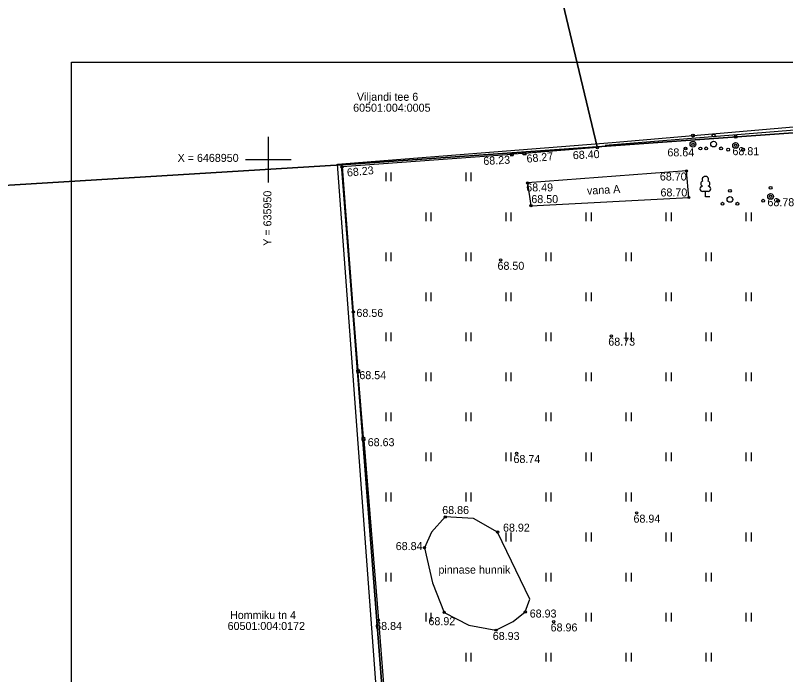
# Model space of a CAD drawing. Extents: x 635748 to 636239, y 6468720 to 6469065.
# Drawn here: x 635927.9 to 635995.2, y 6468905 to 6468962.6 of the extents above; entities that cross this region are included whole.
import ezdxf

# ---------------------------------------------------------------- set-up
doc = ezdxf.new("R2010")
doc.units = 0
for name, color, linetype in [('AED', 7, 'Continuous'), ('HALJASTUS', 7, 'Continuous'), ('KORGUS-EH2000', 7, 'Continuous'), ('MOOTPIIR', 7, 'Continuous'), ('PIIR', 7, 'Continuous'), ('PUU', 7, 'Continuous'), ('TEE', 7, 'Continuous'), ('VORK', 7, 'Continuous'), ('VORMISTUS', 7, 'Continuous')]:
    doc.layers.add(name, color=color, linetype=linetype)

msp = doc.modelspace()

# ---------------------------------------------------------------- linework, layer by layer
at = {"layer": 'AED'}
for p, q in [((635978.782, 6468951.056), (635972.408, 6468950.545)), ((635971.158, 6468950.575), (635971.407, 6468950.594)), ((635971.158, 6468950.575), (635971.177, 6468950.326)), ((635971.177, 6468950.326), (635971.426, 6468950.345)), ((635971.407, 6468950.594), (635971.426, 6468950.345)), ((635972.283, 6468950.536), (635971.417, 6468950.469)), ((635972.523, 6468950.679), (635972.274, 6468950.66)), ((635972.293, 6468950.411), (635972.274, 6468950.66)), ((635972.542, 6468950.43), (635972.293, 6468950.411)), ((635972.542, 6468950.43), (635972.523, 6468950.679)), ((635957.966, 6468931.609), (635957.717, 6468931.588)), ((635957.717, 6468931.588), (635957.738, 6468931.339)), ((635957.987, 6468931.36), (635957.738, 6468931.339)), ((635958.325, 6468925.707), (635957.862, 6468931.349)), ((635957.966, 6468931.609), (635957.987, 6468931.36)), ((635958.2, 6468925.696), (635958.449, 6468925.717)), ((635958.221, 6468925.447), (635958.2, 6468925.696)), ((635958.221, 6468925.447), (635958.47, 6468925.468)), ((635958.47, 6468925.468), (635958.449, 6468925.717))]:
    msp.add_line(p, q, dxfattribs=at)
for points in [[(636028.11, 6468955.075), (636015.157, 6468954.07), (635995.666, 6468952.538), (635979.458, 6468951.244)], [(635971.292, 6468950.46), (635956.459, 6468949.358), (635957.436, 6468936.687), (635957.842, 6468931.599)], [(635958.345, 6468925.457), (635959.631, 6468909.731), (635960.814, 6468894.875), (635961.87, 6468881.197), (635963.117, 6468866.262), (635963.555, 6468859.855)]]:
    msp.add_lwpolyline(points, dxfattribs=at)
at = {"layer": 'HALJASTUS'}
for p, q in [((635960.272, 6468948.881), (635960.272, 6468948.119)), ((635960.728, 6468948.881), (635960.728, 6468948.119)), ((635967.272, 6468948.881), (635967.272, 6468948.119)), ((635967.728, 6468948.881), (635967.728, 6468948.119)), ((635963.772, 6468945.381), (635963.772, 6468944.619)), ((635964.228, 6468945.381), (635964.228, 6468944.619)), ((635970.772, 6468945.381), (635970.772, 6468944.619)), ((635971.228, 6468945.381), (635971.228, 6468944.619)), ((635977.772, 6468945.381), (635977.772, 6468944.619)), ((635978.228, 6468945.381), (635978.228, 6468944.619)), ((635984.772, 6468945.381), (635984.772, 6468944.619)), ((635985.228, 6468945.381), (635985.228, 6468944.619)), ((635991.772, 6468945.381), (635991.772, 6468944.619)), ((635992.228, 6468945.381), (635992.228, 6468944.619)), ((635960.272, 6468941.881), (635960.272, 6468941.119)), ((635960.728, 6468941.881), (635960.728, 6468941.119)), ((635967.272, 6468941.881), (635967.272, 6468941.119)), ((635967.728, 6468941.881), (635967.728, 6468941.119)), ((635974.272, 6468941.881), (635974.272, 6468941.119)), ((635974.728, 6468941.881), (635974.728, 6468941.119)), ((635981.272, 6468941.881), (635981.272, 6468941.119)), ((635981.728, 6468941.881), (635981.728, 6468941.119)), ((635988.272, 6468941.881), (635988.272, 6468941.119)), ((635988.728, 6468941.881), (635988.728, 6468941.119)), ((635963.772, 6468938.381), (635963.772, 6468937.619)), ((635964.228, 6468938.381), (635964.228, 6468937.619)), ((635970.772, 6468938.381), (635970.772, 6468937.619)), ((635971.228, 6468938.381), (635971.228, 6468937.619)), ((635977.772, 6468938.381), (635977.772, 6468937.619)), ((635978.228, 6468938.381), (635978.228, 6468937.619)), ((635984.772, 6468938.381), (635984.772, 6468937.619)), ((635985.228, 6468938.381), (635985.228, 6468937.619)), ((635991.772, 6468938.381), (635991.772, 6468937.619)), ((635992.228, 6468938.381), (635992.228, 6468937.619)), ((635960.272, 6468934.881), (635960.272, 6468934.119)), ((635960.728, 6468934.881), (635960.728, 6468934.119)), ((635967.272, 6468934.881), (635967.272, 6468934.119)), ((635967.728, 6468934.881), (635967.728, 6468934.119)), ((635974.272, 6468934.881), (635974.272, 6468934.119)), ((635974.728, 6468934.881), (635974.728, 6468934.119)), ((635981.272, 6468934.881), (635981.272, 6468934.119)), ((635981.728, 6468934.881), (635981.728, 6468934.119)), ((635988.272, 6468934.881), (635988.272, 6468934.119)), ((635988.728, 6468934.881), (635988.728, 6468934.119)), ((635963.772, 6468931.381), (635963.772, 6468930.619)), ((635964.228, 6468931.381), (635964.228, 6468930.619)), ((635970.772, 6468931.381), (635970.772, 6468930.619)), ((635971.228, 6468931.381), (635971.228, 6468930.619)), ((635977.772, 6468931.381), (635977.772, 6468930.619)), ((635978.228, 6468931.381), (635978.228, 6468930.619)), ((635984.772, 6468931.381), (635984.772, 6468930.619)), ((635985.228, 6468931.381), (635985.228, 6468930.619)), ((635991.772, 6468931.381), (635991.772, 6468930.619)), ((635992.228, 6468931.381), (635992.228, 6468930.619)), ((635960.272, 6468927.881), (635960.272, 6468927.119)), ((635960.728, 6468927.881), (635960.728, 6468927.119)), ((635967.272, 6468927.881), (635967.272, 6468927.119)), ((635967.728, 6468927.881), (635967.728, 6468927.119)), ((635974.272, 6468927.881), (635974.272, 6468927.119)), ((635974.728, 6468927.881), (635974.728, 6468927.119)), ((635981.272, 6468927.881), (635981.272, 6468927.119)), ((635981.728, 6468927.881), (635981.728, 6468927.119)), ((635988.272, 6468927.881), (635988.272, 6468927.119)), ((635988.728, 6468927.881), (635988.728, 6468927.119)), ((635963.772, 6468924.381), (635963.772, 6468923.619)), ((635964.228, 6468924.381), (635964.228, 6468923.619)), ((635970.772, 6468924.381), (635970.772, 6468923.619)), ((635971.228, 6468924.381), (635971.228, 6468923.619)), ((635977.772, 6468924.381), (635977.772, 6468923.619)), ((635978.228, 6468924.381), (635978.228, 6468923.619)), ((635984.772, 6468924.381), (635984.772, 6468923.619)), ((635985.228, 6468924.381), (635985.228, 6468923.619)), ((635991.772, 6468924.381), (635991.772, 6468923.619)), ((635992.228, 6468924.381), (635992.228, 6468923.619)), ((635960.272, 6468920.881), (635960.272, 6468920.119)), ((635960.728, 6468920.881), (635960.728, 6468920.119)), ((635967.272, 6468920.881), (635967.272, 6468920.119)), ((635967.728, 6468920.881), (635967.728, 6468920.119)), ((635974.272, 6468920.881), (635974.272, 6468920.119)), ((635974.728, 6468920.881), (635974.728, 6468920.119)), ((635981.272, 6468920.881), (635981.272, 6468920.119)), ((635981.728, 6468920.881), (635981.728, 6468920.119)), ((635988.272, 6468920.881), (635988.272, 6468920.119)), ((635988.728, 6468920.881), (635988.728, 6468920.119)), ((635970.772, 6468917.381), (635970.772, 6468916.619)), ((635971.228, 6468917.381), (635971.228, 6468916.619)), ((635977.772, 6468917.381), (635977.772, 6468916.619)), ((635978.228, 6468917.381), (635978.228, 6468916.619)), ((635984.772, 6468917.381), (635984.772, 6468916.619)), ((635985.228, 6468917.381), (635985.228, 6468916.619)), ((635991.772, 6468917.381), (635991.772, 6468916.619)), ((635992.228, 6468917.381), (635992.228, 6468916.619)), ((635960.272, 6468913.881), (635960.272, 6468913.119)), ((635960.728, 6468913.881), (635960.728, 6468913.119)), ((635974.272, 6468913.881), (635974.272, 6468913.119)), ((635974.728, 6468913.881), (635974.728, 6468913.119)), ((635981.272, 6468913.881), (635981.272, 6468913.119)), ((635981.728, 6468913.881), (635981.728, 6468913.119)), ((635988.272, 6468913.881), (635988.272, 6468913.119)), ((635988.728, 6468913.881), (635988.728, 6468913.119)), ((635963.772, 6468910.381), (635963.772, 6468909.619)), ((635964.228, 6468910.381), (635964.228, 6468909.619)), ((635977.772, 6468910.381), (635977.772, 6468909.619)), ((635978.228, 6468910.381), (635978.228, 6468909.619)), ((635984.772, 6468910.381), (635984.772, 6468909.619)), ((635985.228, 6468910.381), (635985.228, 6468909.619)), ((635991.772, 6468910.381), (635991.772, 6468909.619)), ((635992.228, 6468910.381), (635992.228, 6468909.619)), ((635967.272, 6468906.881), (635967.272, 6468906.119)), ((635967.728, 6468906.881), (635967.728, 6468906.119)), ((635974.272, 6468906.881), (635974.272, 6468906.119)), ((635974.728, 6468906.881), (635974.728, 6468906.119)), ((635981.272, 6468906.881), (635981.272, 6468906.119)), ((635981.728, 6468906.881), (635981.728, 6468906.119)), ((635988.272, 6468906.881), (635988.272, 6468906.119)), ((635988.728, 6468906.881), (635988.728, 6468906.119))]:
    msp.add_line(p, q, dxfattribs=at)
msp.add_lwpolyline([(635972.886, 6468911.575), (635970.052, 6468917.432), (635967.961, 6468918.617), (635965.477, 6468918.755), (635964.266, 6468917.422), (635963.664, 6468916.064), (635964.374, 6468912.984), (635965.383, 6468910.411), (635967.553, 6468909.28), (635969.912, 6468908.857), (635971.411, 6468909.626), (635972.48, 6468910.446), (635972.886, 6468911.575)], dxfattribs=at)
at = {"layer": 'KORGUS-EH2000'}
for centre in [(635978.782, 6468951.056), (635987.139, 6468951.348), (635990.874, 6468951.244), (635971.292, 6468950.46), (635972.408, 6468950.545), (635956.459, 6468949.358), (635986.58, 6468949.014), (635972.672, 6468947.957), (635993.935, 6468946.784), (635986.781, 6468946.688), (635972.968, 6468945.964), (635970.326, 6468941.223), (635957.436, 6468936.687), (635980.015, 6468934.588), (635957.852, 6468931.474), (635958.335, 6468925.582), (635971.724, 6468924.329), (635982.22, 6468919.114), (635965.477, 6468918.755), (635970.052, 6468917.432), (635963.664, 6468916.064), (635965.383, 6468910.411), (635972.48, 6468910.446), (635959.631, 6468909.731), (635974.972, 6468909.601), (635969.912, 6468908.857)]:
    msp.add_circle(centre, 0.1, dxfattribs=at)
at = {"layer": 'MOOTPIIR'}
msp.add_lwpolyline([(635963.797, 6468853.17), (635962.88, 6468858.144), (635961.721, 6468873.177), (635956.056, 6468949.615), (635980.073, 6468951.494), (636027.988, 6468955.636), (636027.632, 6468958.198), (636047.34, 6468956.664), (636049.173, 6468948.4), (636055.717, 6468920.577), (636058.746, 6468892.268), (636060.392, 6468880.002), (636065.178, 6468864.37), (636062.037, 6468853.525), (636058.223, 6468853.45), (636055.38, 6468856.367), (636037.617, 6468856.442), (636035.448, 6468852.216), (635996.294, 6468853.974), (635965.33, 6468852.759)], close=True, dxfattribs=at)
at = {"layer": 'PIIR'}
for points in [[(636025.43, 6469006.96), (636125.53, 6469009.99), (636235.71, 6469015.82), (636238.94, 6468967.67), (636197.12, 6468964.74), (636132.96, 6468960.44), (636042.63, 6468954.63), (636020.43, 6468954.09), (635978.78, 6468951.12), (635966.79, 6469001.27), (635977.49, 6469002.55), (636020.86, 6469005.32), (636017.55, 6469063.63), (636023.64, 6469064.62)], [(636011.51, 6469063.11), (636013.77, 6469027.1), (635973.31, 6469026.16), (635977.49, 6469002.55), (635966.79, 6469001.27), (635978.78, 6468951.12), (635956.42, 6468949.54), (635898.27, 6468945.98), (635895.28, 6469007.48), (635891.01, 6469045.27)], [(635963.47, 6468858.52), (635956.42, 6468949.54), (635978.78, 6468951.12), (636020.43, 6468954.09), (636042.63, 6468954.63), (636059.27, 6468856.82)], [(635834.95, 6468860.07), (635835.04, 6468845.06), (635761.29, 6468838.78), (635748.02, 6468886.84), (635778.53, 6468890.31), (635797.42, 6468892.45), (635819.78, 6468893.35), (635817.78, 6468939.28), (635819.75, 6468941.18), (635898.27, 6468945.98), (635956.42, 6468949.54), (635963.47, 6468858.52)]]:
    msp.add_lwpolyline(points, close=True, dxfattribs=at)
at = {"layer": 'PUU'}
for p, q in [((635988.466, 6468947.209), (635987.986, 6468947.209)), ((635988.226, 6468946.734), (635988.226, 6468947.209)), ((635988.606, 6468946.734), (635988.226, 6468946.734))]:
    msp.add_line(p, q, dxfattribs=at)
for centre, radius in [((635987.139, 6468952.098), 0.125), ((635988.951, 6468952.11), 0.125), ((635987.139, 6468951.348), 0.25), ((635988.951, 6468951.36), 0.25), ((635990.874, 6468951.994), 0.125), ((635986.489, 6468950.973), 0.125), ((635987.789, 6468950.973), 0.125), ((635988.301, 6468950.985), 0.125), ((635989.601, 6468950.985), 0.125), ((635990.224, 6468950.869), 0.125), ((635990.874, 6468951.244), 0.25), ((635991.524, 6468950.869), 0.125), ((635993.935, 6468947.534), 0.125), ((635990.38, 6468947.265), 0.125), ((635993.935, 6468946.784), 0.25), ((635989.73, 6468946.14), 0.125), ((635990.38, 6468946.515), 0.25), ((635991.03, 6468946.14), 0.125), ((635993.285, 6468946.409), 0.125), ((635994.585, 6468946.409), 0.125)]:
    msp.add_circle(centre, radius, dxfattribs=at)
for centre, radius, start, end in [((635988.226, 6468948.254), 0.277, 332.5799, 207.4201), ((635987.989, 6468947.446), 0.238, 90.0016, 269.3953), ((635988.056, 6468947.907), 0.233, 109.02174, 253.14154), ((635988.396, 6468947.907), 0.233, 286.85082, 70.98591), ((635988.463, 6468947.446), 0.238, 270.6047, 89.9984)]:
    msp.add_arc(centre, radius, start, end, dxfattribs=at)
at = {"layer": 'TEE'}
msp.add_lwpolyline([(635986.781, 6468946.688), (635986.58, 6468949.014), (635972.672, 6468947.957), (635972.968, 6468945.964), (635986.781, 6468946.688)], dxfattribs=at)
at = {"layer": 'VORK'}
for p, q in [((635950, 6468952), (635950, 6468948)), ((635948, 6468950), (635952, 6468950))]:
    msp.add_line(p, q, dxfattribs=at)
at = {"layer": 'VORMISTUS'}
msp.add_lwpolyline([(636126.841, 6468958.519), (636126.841, 6468817.885), (635932.795, 6468817.885), (635932.795, 6468958.519)], close=True, dxfattribs=at)

# ---------------------------------------------------------------- texts
at = {"layer": 'KORGUS-EH2000'}
for s, rotation, p in [('68.40', 2.67543, (635976.653, 6468950.032)), ('68.23', 2.86241, (635968.824, 6468949.528)), ('68.27', 5.71059, (635972.623, 6468949.725)), ('68.23', 5.47737, (635956.916, 6468948.512))]:
    msp.add_text(s, height=0.7, rotation=rotation, dxfattribs=at).set_placement(p)
for s, p in [('68.64', (635984.909, 6468950.282)), ('68.81', (635990.597, 6468950.387)), ('68.70', (635984.25, 6468948.172)), ('68.49', (635972.564, 6468947.219)), ('68.70', (635984.304, 6468946.78)), ('68.50', (635973.007, 6468946.198)), ('68.78', (635993.658, 6468945.927)), ('68.50', (635970.049, 6468940.366)), ('68.56', (635957.714, 6468936.246)), ('68.73', (635979.738, 6468933.731)), ('68.54', (635957.968, 6468930.802)), ('68.63', (635958.698, 6468924.941)), ('68.74', (635971.447, 6468923.472)), ('68.86', (635965.215, 6468919.009)), ('68.94', (635981.943, 6468918.257)), ('68.92', (635970.531, 6468917.47)), ('68.84', (635961.149, 6468915.855)), ('68.93', (635972.866, 6468909.959)), ('68.92', (635964.01, 6468909.291)), ('68.84', (635959.354, 6468908.874)), ('68.96', (635974.695, 6468908.744)), ('68.93', (635969.635, 6468908))]:
    msp.add_text(s, height=0.7, dxfattribs=at).set_placement(p)
at = {"layer": 'PIIR'}
for s, p in [('Viljandi tee 6', (635957.756, 6468955.144)), ('60501:004:0005', (635957.424, 6468954.188)), ('Hommiku tn 4', (635946.655, 6468909.829)), ('60501:004:0172', (635946.445, 6468908.873))]:
    msp.add_text(s, height=0.7, dxfattribs=at).set_placement(p)
at = {"layer": 'PUU'}
msp.add_text('pinnase hunnik', height=0.7, dxfattribs=at).set_placement((635964.885, 6468913.796))
at = {"layer": 'TEE'}
msp.add_text('vana A', height=0.7, rotation=3.19919, dxfattribs=at).set_placement((635977.893, 6468946.928))
at = {"layer": 'VORK'}
msp.add_text(' X = 6468950', height=0.7, dxfattribs=at).set_placement((635941.814, 6468949.8))
msp.add_text(' Y = 635950', height=0.7, rotation=90, dxfattribs=at).set_placement((635950.275, 6468942.206))

doc.saveas('drawing.dxf')
